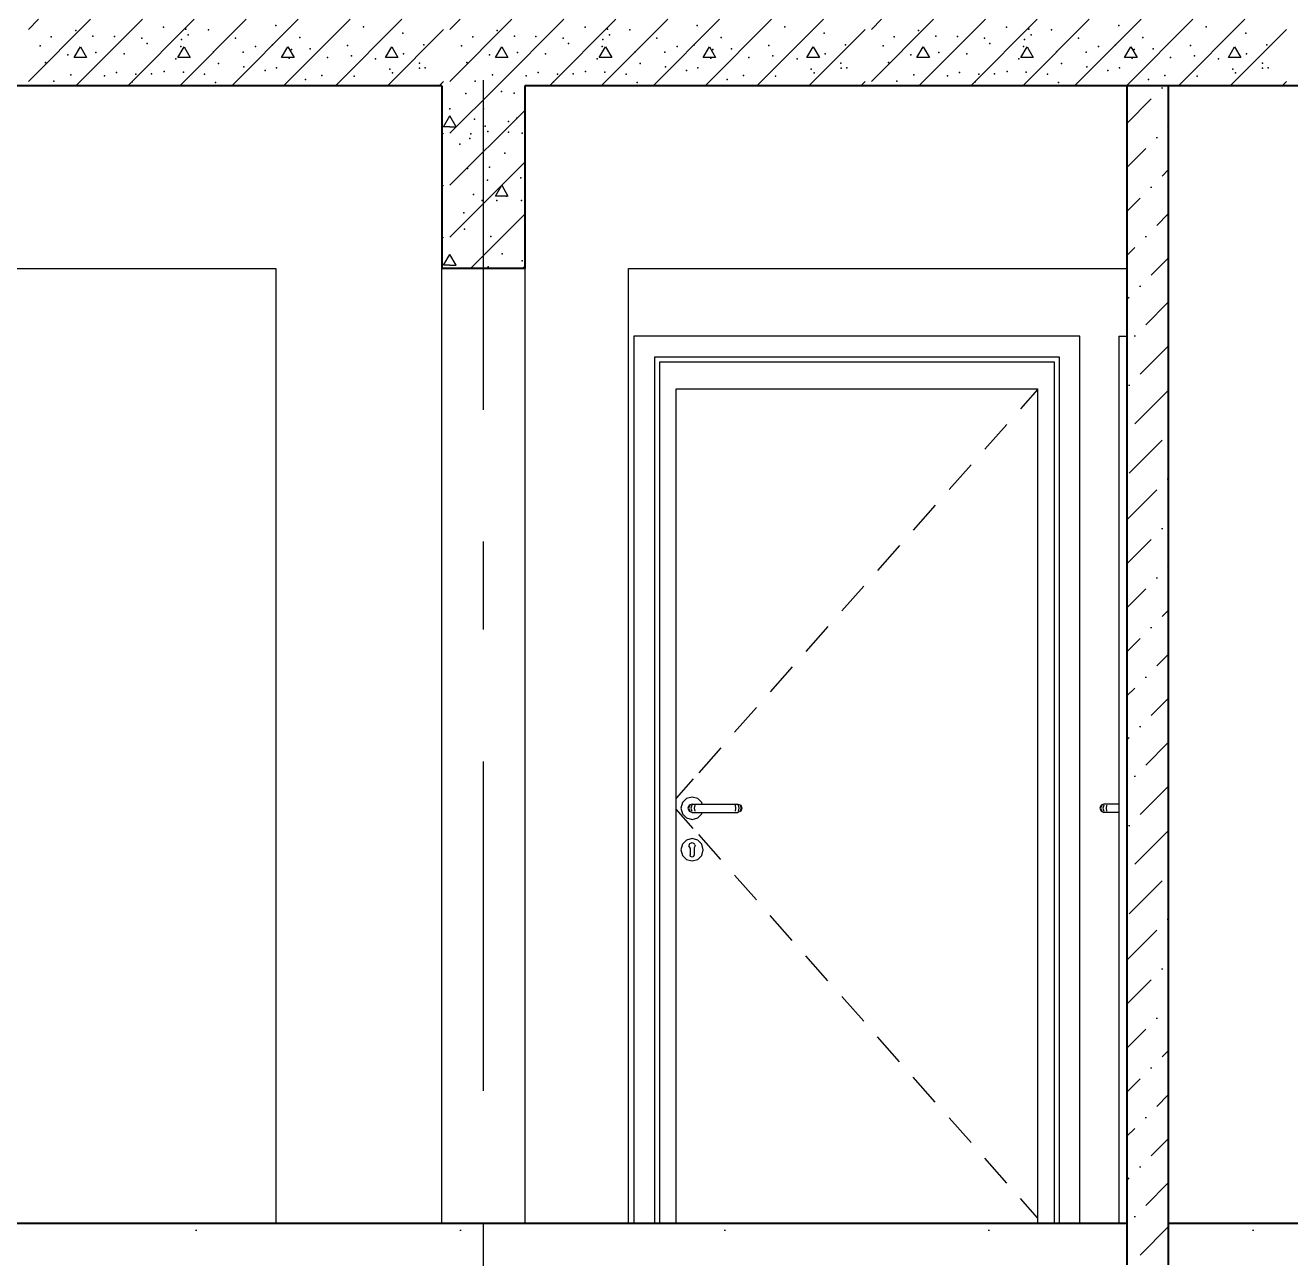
# Model space of a CAD drawing. Header units: millimetres. Extents: x 18162 to 7085488, y 72188 to 247925.
# Drawn here: x 4262510 to 4265555, y 134670 to 137638 of the extents above; entities that cross this region are included whole.
import ezdxf
from ezdxf.enums import TextEntityAlignment as Align

# ---------------------------------------------------------------- set-up
doc = ezdxf.new("R2010")
doc.units = ezdxf.units.MM
doc.header["$MEASUREMENT"] = 0
doc.linetypes.add('Double Dashed', pattern=[1093.611073, 529.166651, -211.666656, 141.111112, -211.666656])
for name, color, linetype in [('Archicad Doors', 7, 'Continuous'), ('Structural - Bearing', 7, 'Continuous'), ('Structural - Grid', 7, 'Continuous')]:
    doc.layers.add(name, color=color, linetype=linetype)
doc.styles.add('GENERATED_STYLE_3', font='', dxfattribs={"width": 0.8})
doc.styles.get('GENERATED_STYLE_3').set_extended_font_data('ISOCPEUR MON')
doc.dimstyles.new('GENERATED_STYLE__12', dxfattribs={"dimtxt": 330.000007, "dimasz": 171, "dimexe": 0.18, "dimexo": 150, "dimgap": 0, "dimtad": 1, "dimdec": 0, "dimzin": 0, "dimdsep": 46, "dimtxsty": 'GENERATED_STYLE_3', "dimblk": 'ARROWHEAD_2', "dimblk1": 'ARROWHEAD_2', "dimblk2": 'ARROWHEAD_2', "dimcen": 0.09, "dimclrd": 13, "dimclre": 13, "dimclrt": 13, "dimadec": 0, "dimazin": 0, "dimtfac": 1, "dimtdec": 4, "dimtmove": 0, "dimatfit": 3, "dimfxl": 1, "dimtolj": 1, "dimtzin": 0, "dimarcsym": 0})
pattern_1 = [(0, (4294986.6, 104752.7), (0, 1169.134), [73.125, -601.875]), (0, (4295324.1, 105337.3), (0, 1169.134), [73.125, -601.875]), (60, (4294986.6, 104752.7), (-1012.5, 584.567), [73.125, -601.875]), (60, (4295661.6, 104752.7), (-1012.5, 584.567), [73.125, -601.875]), (120, (4295059.7, 104752.7), (1012.5, 584.567), [73.125, -601.875]), (120, (4295734.7, 104752.7), (1012.5, 584.567), [73.125, -601.875]), (0, (4294986.58, 104865.2), (0, 225), [0, -225, 0, -337.5]), (45, (4295099.08, 104865.2), (-159.099, 159.099), [0, -168.75, 0, -281.25])]

# ---------------------------------------------------------------- blocks, each defined once
blk = doc.blocks.new('*X1400', base_point=(4294986.6, 104752.7))
at = {"layer": 'Structural - Bearing', "color": 7, "linetype": 'Continuous', "lineweight": 9}
for p, q in [((4262517.7, 137628.2), (4262542.2, 137652.7)), ((4262517.7, 137503.2), (4262667.2, 137652.7)), ((4262632.2, 137492.7), (4262792.2, 137652.7)), ((4262757.2, 137492.7), (4262917.2, 137652.7)), ((4262882.2, 137492.7), (4263042.2, 137652.7)), ((4263007.2, 137492.7), (4263167.2, 137652.7)), ((4263132.2, 137492.7), (4263292.2, 137652.7)), ((4263257.2, 137492.7), (4263417.2, 137652.7)), ((4263532.8, 137628.2), (4263557.3, 137652.7)), ((4263532.8, 137503.2), (4263682.3, 137652.7)), ((4263647.3, 137492.7), (4263807.3, 137652.7)), ((4263772.3, 137492.7), (4263932.3, 137652.7)), ((4263897.3, 137492.7), (4264057.3, 137652.7)), ((4264022.3, 137492.7), (4264182.3, 137652.7)), ((4264147.3, 137492.7), (4264307.3, 137652.7)), ((4264272.3, 137492.7), (4264432.3, 137652.7)), ((4264547.9, 137628.2), (4264572.4, 137652.7)), ((4264547.9, 137503.2), (4264697.4, 137652.7)), ((4264662.4, 137492.7), (4264822.4, 137652.7)), ((4264787.4, 137492.7), (4264947.4, 137652.7)), ((4264912.4, 137492.7), (4265072.4, 137652.7)), ((4265037.4, 137492.7), (4265197.4, 137652.7)), ((4265162.4, 137492.7), (4265322.4, 137652.7)), ((4265287.4, 137492.7), (4265447.4, 137652.7)), ((4263382.2, 137492.7), (4263517.7, 137628.2)), ((4264397.3, 137492.7), (4264532.8, 137628.2)), ((4265412.4, 137492.7), (4265547.9, 137628.2)), ((4262627.5, 137560.6), (4262642.7, 137586.6)), ((4262657.6, 137560.5), (4262627.5, 137560.6)), ((4262642.7, 137586.6), (4262657.6, 137560.5)), ((4262877.5, 137560.6), (4262892.7, 137586.6)), ((4262907.6, 137560.5), (4262877.5, 137560.6)), ((4262892.7, 137586.6), (4262907.6, 137560.5)), ((4263127.5, 137560.6), (4263142.7, 137586.6)), ((4263157.6, 137560.5), (4263127.5, 137560.6)), ((4263142.7, 137586.6), (4263157.6, 137560.5)), ((4263377.5, 137560.6), (4263392.7, 137586.6)), ((4263407.6, 137560.5), (4263377.5, 137560.6)), ((4263392.7, 137586.6), (4263407.6, 137560.5)), ((4263642.7, 137560.6), (4263657.8, 137586.6)), ((4263672.7, 137560.5), (4263642.7, 137560.6)), ((4263657.8, 137586.6), (4263672.7, 137560.5)), ((4263892.7, 137560.6), (4263907.8, 137586.6)), ((4263922.7, 137560.5), (4263892.7, 137560.6)), ((4263907.8, 137586.6), (4263922.7, 137560.5)), ((4264142.7, 137560.6), (4264157.8, 137586.6)), ((4264172.7, 137560.5), (4264142.7, 137560.6)), ((4264157.8, 137586.6), (4264172.7, 137560.5)), ((4264392.7, 137560.6), (4264407.8, 137586.6)), ((4264422.7, 137560.5), (4264392.7, 137560.6)), ((4264407.8, 137586.6), (4264422.7, 137560.5)), ((4264657.8, 137560.6), (4264672.9, 137586.6)), ((4264687.8, 137560.5), (4264657.8, 137560.6)), ((4264672.9, 137586.6), (4264687.8, 137560.5)), ((4264907.8, 137560.6), (4264922.9, 137586.6)), ((4264937.8, 137560.5), (4264907.8, 137560.6)), ((4264922.9, 137586.6), (4264937.8, 137560.5)), ((4265157.8, 137560.6), (4265172.9, 137586.6)), ((4265187.8, 137560.5), (4265157.8, 137560.6)), ((4265172.9, 137586.6), (4265187.8, 137560.5)), ((4265407.8, 137560.6), (4265422.9, 137586.6)), ((4265437.8, 137560.5), (4265407.8, 137560.6)), ((4265422.9, 137586.6), (4265437.8, 137560.5)), ((4263507.2, 137492.7), (4263517.7, 137503.2)), ((4264522.3, 137492.7), (4264532.8, 137503.2)), ((4265537.4, 137492.7), (4265547.9, 137503.2))]:
    blk.add_line(p, q, dxfattribs=at)
for p in [(4262631.6, 137625.9), (4262843.2, 137634), (4262897.1, 137628.8), (4262951.2, 137627.2), (4263113.5, 137638), (4263324.4, 137634.9), (4263646.7, 137625.9), (4263858.3, 137634), (4263912.2, 137628.8), (4263966.3, 137627.2), (4264128.6, 137638), (4264339.5, 137634.9), (4264661.8, 137625.9), (4264873.4, 137634), (4264927.4, 137628.8), (4264981.5, 137627.2), (4265143.7, 137638), (4265354.6, 137634.9), (4262572.8, 137610.4), (4262673.1, 137611.8), (4262724.8, 137611.4), (4262790.5, 137607.5), (4262803.4, 137594.1), (4262886.3, 137604), (4262902.2, 137615.2), (4263016.1, 137607.1), (4263105.9, 137591.5), (4263171.4, 137608.8), (4263419.4, 137619.5), (4263470.3, 137591.5), (4263587.9, 137610.4), (4263688.2, 137611.8), (4263739.9, 137611.4), (4263805.6, 137607.5), (4263818.5, 137594.1), (4263901.4, 137604), (4263917.3, 137615.2), (4264031.2, 137607.1), (4264121, 137591.5), (4264186.5, 137608.8), (4264434.6, 137619.5), (4264485.5, 137591.5), (4264603, 137610.4), (4264703.3, 137611.8), (4264755, 137611.4), (4264820.7, 137607.5), (4264833.6, 137594.1), (4264916.6, 137604), (4264932.4, 137615.2), (4265046.4, 137607.1), (4265136.2, 137591.5), (4265201.6, 137608.8), (4265449.7, 137619.5), (4265500.6, 137591.5), (4262545.7, 137588.9), (4262612.7, 137567), (4262680.3, 137572.8), (4262747.9, 137569.6), (4262884.4, 137587.6), (4262963.6, 137574.1), (4263035.1, 137573.4), (4263064.7, 137587.6), (4263151, 137579.9), (4263196.1, 137581.8), (4263237.7, 137560.6), (4263286, 137589.5), (4263295.7, 137564.9), (4263421.4, 137569.6), (4263560.8, 137588.9), (4263627.8, 137567), (4263695.4, 137572.8), (4263763, 137569.6), (4263899.5, 137587.6), (4263978.7, 137574.1), (4264050.2, 137573.4), (4264079.8, 137587.6), (4264166.1, 137579.9), (4264211.2, 137581.8), (4264252.9, 137560.6), (4264301.2, 137589.5), (4264310.8, 137564.9), (4264436.5, 137569.6), (4264576, 137588.9), (4264642.9, 137567), (4264710.5, 137572.8), (4264778.1, 137569.6), (4264914.7, 137587.6), (4264993.8, 137574.1), (4265065.3, 137573.4), (4265094.9, 137587.6), (4265181.2, 137579.9), (4265226.4, 137581.8), (4265268, 137560.6), (4265316.3, 137589.5), (4265325.9, 137564.9), (4265451.6, 137569.6), (4262558.7, 137548.4), (4262872.4, 137557.7), (4262975.8, 137546.4), (4263036.8, 137538.3), (4263087.5, 137529.4), (4263115.1, 137535.5), (4263145.8, 137559.3), (4263354, 137557.5), (4263387.9, 137532.9), (4263459.6, 137546.9), (4263459.8, 137535.1), (4263473.5, 137536.1), (4263573.8, 137548.4), (4263887.5, 137557.7), (4263991, 137546.4), (4264051.9, 137538.3), (4264102.6, 137529.4), (4264130.2, 137535.5), (4264160.9, 137559.3), (4264369.1, 137557.5), (4264403, 137532.9), (4264474.7, 137546.9), (4264474.9, 137535.1), (4264488.7, 137536.1), (4264589, 137548.4), (4264902.7, 137557.7), (4265006.1, 137546.4), (4265067, 137538.3), (4265117.7, 137529.4), (4265145.4, 137535.5), (4265176.1, 137559.3), (4265384.3, 137557.5), (4265418.1, 137532.9), (4265489.9, 137546.9), (4265490, 137535.1), (4265503.8, 137536.1), (4262578.8, 137503.6), (4262620.2, 137519.1), (4262701.1, 137516.4), (4262729.9, 137524.5), (4262767.3, 137502.1), (4262776.6, 137520.6), (4262814.4, 137521.6), (4262844.5, 137527.1), (4262890.8, 137525.8), (4262941.9, 137520.3), (4262968.5, 137500.8), (4263185.3, 137507.4), (4263224.7, 137517.5), (4263302, 137516), (4263394.7, 137523.7), (4263593.9, 137503.6), (4263635.3, 137519.1), (4263716.2, 137516.4), (4263745, 137524.5), (4263782.4, 137502.1), (4263791.7, 137520.6), (4263829.6, 137521.6), (4263859.6, 137527.1), (4263906, 137525.8), (4263957, 137520.3), (4263983.6, 137500.8), (4264200.4, 137507.4), (4264239.9, 137517.5), (4264317.1, 137516), (4264409.8, 137523.7), (4264609, 137503.6), (4264650.5, 137519.1), (4264731.4, 137516.4), (4264760.1, 137524.5), (4264797.6, 137502.1), (4264806.8, 137520.6), (4264844.7, 137521.6), (4264874.7, 137527.1), (4264921.1, 137525.8), (4264972.2, 137520.3), (4264998.8, 137500.8), (4265215.6, 137507.4), (4265255, 137517.5), (4265332.2, 137516), (4265425, 137523.7)]:
    blk.add_point(p, dxfattribs=at)
blk = doc.blocks.new('*X1464', base_point=(4294986.6, 104752.7))
at = {"layer": 'Structural - Bearing', "color": 7, "linetype": 'Continuous', "lineweight": 9}
for p, q in [((4263532.8, 137378.2), (4263647.3, 137492.7)), ((4263517.7, 137393.9), (4263532.8, 137419.9)), ((4263532.8, 137253.2), (4263713.1, 137433.5)), ((4263547.9, 137393.9), (4263532.8, 137419.9)), ((4263513.1, 137373.6), (4263517.7, 137378.2)), ((4263532.8, 137393.9), (4263517.7, 137393.9)), ((4263532.8, 137393.9), (4263547.9, 137393.9)), ((4263532.8, 137128.2), (4263713.1, 137308.5)), ((4263513.1, 137248.6), (4263517.7, 137253.2)), ((4263642.7, 137227.2), (4263657.8, 137253.2)), ((4263672.7, 137227.2), (4263642.7, 137227.2)), ((4263657.8, 137253.2), (4263672.7, 137227.2)), ((4263582.3, 137052.7), (4263713.1, 137183.5)), ((4263513.1, 137123.6), (4263517.7, 137128.2)), ((4263517.7, 137060.6), (4263532.8, 137086.6)), ((4263547.9, 137060.6), (4263532.8, 137086.6)), ((4263532.8, 137060.6), (4263517.7, 137060.6)), ((4263532.8, 137060.6), (4263547.9, 137060.6)), ((4263707.3, 137052.7), (4263713.1, 137058.5))]:
    blk.add_line(p, q, dxfattribs=at)
for p in [(4263571.3, 137474.2), (4263657.3, 137478.9), (4263687.9, 137475.2), (4263532.8, 137436.9), (4263591.7, 137412.5), (4263613.6, 137436.9), (4263694.1, 137414.5), (4263617.5, 137395.7), (4263623.9, 137382.9), (4263673.8, 137406.9), (4263673.8, 137381.3), (4263706.7, 137378.4), (4263557, 137352), (4263580.9, 137365.3), (4263583.1, 137376.9), (4263665, 137330.5), (4263575.4, 137293.4), (4263627.8, 137296.6), (4263623.3, 137265.6), (4263703.8, 137270.8), (4263589.3, 137230.7), (4263669, 137227), (4263610.6, 137216.4), (4263645.8, 137216.7), (4263705.2, 137216.2), (4263566.1, 137186.8), (4263568, 137147.4), (4263631, 137129.6), (4263658.8, 137087.9), (4263624.8, 137057), (4263707.2, 137070.9)]:
    blk.add_point(p, dxfattribs=at)
blk = doc.blocks.new('Standard grid marker[365]_3', base_point=(4263613.1, 164752.7))
at = {"layer": 'Structural - Grid', "color": 13, "linetype": 'Double Dashed', "lineweight": 13, "ltscale": 1.5}
blk.add_line((4263613.1, 163752.7), (4263613.1, 97752.7), dxfattribs=at)
at = {"layer": 'Structural - Grid', "color": 13, "lineweight": 13, "style": 'GENERATED_STYLE_3'}
blk.add_attdef('AC_MarkerText_1', text='', height=375, rotation=360, dxfattribs=at).set_placement((4263613.1, 96490.2), align=Align.TOP_CENTER)
blk = doc.blocks.new('*D1668', base_point=(4294986.6, 104752.7))
at = {"color": 12, "linetype": 'Continuous', "lineweight": 35}
for p, q in [((4268368, 134817.7), (4268593, 134687.8)), ((4268368, 134557.7), (4268593, 134427.8))]:
    blk.add_line(p, q, dxfattribs=at)
at = {"color": 13, "linetype": 'Continuous', "lineweight": 13}
for p, q in [((4268649.2, 134752.7), (4268311.7, 134752.7)), ((4268480.5, 134492.7), (4268480.5, 134752.7)), ((4268649.2, 134492.7), (4268311.7, 134492.7))]:
    blk.add_line(p, q, dxfattribs=at)
blk = doc.blocks.new('ARROWHEAD_2')
at = {"color": 0, "linetype": 'Continuous', "lineweight": 0}
for p, q in [((-0.378, -0.655), (0.378, 0.655)), ((0, 0), (-1, 0))]:
    blk.add_line(p, q, dxfattribs=at)
blk = doc.blocks.new('*D1669', base_point=(4294986.6, 104752.7))
at = {"color": 12, "linetype": 'Continuous', "lineweight": 35}
for p, q in [((4268368, 137557.7), (4268593, 137427.8)), ((4268368, 134817.7), (4268593, 134687.8))]:
    blk.add_line(p, q, dxfattribs=at)
at = {"color": 13, "linetype": 'Continuous', "lineweight": 13}
for p, q in [((4268649.2, 137492.7), (4268311.7, 137492.7)), ((4268480.5, 134752.7), (4268480.5, 137492.7)), ((4268649.2, 134752.7), (4268311.7, 134752.7))]:
    blk.add_line(p, q, dxfattribs=at)
at = {"color": 13, "lineweight": 13, "char_height": 330, "attachment_point": 7, "rotation": 90, "style": 'GENERATED_STYLE_3'}
for s, insert in [('\\A1;{\\pql;\\fISOCPEUR MON|b0|i0|c0|p0;\\W0.800000;260}', (4268510.3, 136874.4)), ('\\A1;{\\pql;\\fISOCPEUR MON|b0|i0|c0|p0;\\W0.800000;2,740}', (4268576.1, 135417.9))]:
    blk.add_mtext(s, dxfattribs=dict(at, insert=insert))
blk = doc.blocks.new('*D1670', base_point=(4294986.6, 104752.7))
at = {"color": 12, "linetype": 'Continuous', "lineweight": 35}
for p, q in [((4268368, 137817.7), (4268593, 137687.8)), ((4268368, 137557.7), (4268593, 137427.8))]:
    blk.add_line(p, q, dxfattribs=at)
at = {"color": 13, "linetype": 'Continuous', "lineweight": 13}
for p, q in [((4268649.2, 137752.7), (4268311.7, 137752.7)), ((4268480.5, 137492.7), (4268480.5, 137752.7)), ((4268649.2, 137492.7), (4268311.7, 137492.7))]:
    blk.add_line(p, q, dxfattribs=at)
blk = doc.blocks.new('*D1715', base_point=(4294986.6, 104752.7))
at = {"color": 12, "linetype": 'Continuous', "lineweight": 35}
for p, q in [((4271333.2, 134117.7), (4271558.2, 133987.8)), ((4271333.2, 131817.7), (4271558.2, 131687.8))]:
    blk.add_line(p, q, dxfattribs=at)
at = {"color": 13, "linetype": 'Continuous', "lineweight": 13}
for p, q in [((4271614.4, 134052.7), (4270763.1, 134052.7)), ((4271445.7, 131752.7), (4271445.7, 134052.7)), ((4271614.4, 131752.7), (4271276.9, 131752.7))]:
    blk.add_line(p, q, dxfattribs=at)
at = {"color": 13, "lineweight": 13, "char_height": 330, "attachment_point": 7, "rotation": 90, "style": 'GENERATED_STYLE_3'}
for s, insert in [('\\A1;{\\pql;\\fISOCPEUR MON|b0|i0|c0|p0;\\W0.800000;440}', (4271096, 133969.7)), ('\\A1;{\\pql;\\fISOCPEUR MON|b0|i0|c0|p0;\\W0.800000;2,300}', (4271541.3, 132764.4)), ('\\A1;{\\pql;\\fISOCPEUR MON|b0|i0|c0|p0;\\W0.800000;260}', (4271475.5, 131817.7))]:
    blk.add_mtext(s, dxfattribs=dict(at, insert=insert))
blk = doc.blocks.new('*D1717', base_point=(4294986.6, 104752.7))
at = {"color": 12, "linetype": 'Continuous', "lineweight": 35}
for p, q in [((4271333.2, 134817.7), (4271558.2, 134687.8)), ((4271333.2, 134557.7), (4271558.2, 134427.8))]:
    blk.add_line(p, q, dxfattribs=at)
at = {"color": 13, "linetype": 'Continuous', "lineweight": 13}
for p, q in [((4271614.4, 134752.7), (4271276.9, 134752.7)), ((4271445.7, 134492.7), (4271445.7, 134752.7)), ((4271614.4, 134492.7), (4271276.9, 134492.7))]:
    blk.add_line(p, q, dxfattribs=at)
blk = doc.blocks.new('*D1718', base_point=(4294986.6, 104752.7))
at = {"color": 12, "linetype": 'Continuous', "lineweight": 35}
for p, q in [((4271333.2, 137117.7), (4271558.2, 136987.8)), ((4271333.2, 134817.7), (4271558.2, 134687.8))]:
    blk.add_line(p, q, dxfattribs=at)
at = {"color": 13, "linetype": 'Continuous', "lineweight": 13}
for p, q in [((4271614.4, 137052.7), (4270763.1, 137052.7)), ((4271445.7, 134752.7), (4271445.7, 137052.7)), ((4271614.4, 134752.7), (4271276.9, 134752.7))]:
    blk.add_line(p, q, dxfattribs=at)
at = {"color": 13, "lineweight": 13, "char_height": 330, "attachment_point": 7, "rotation": 90, "style": 'GENERATED_STYLE_3'}
for s, insert in [('\\A1;{\\pql;\\fISOCPEUR MON|b0|i0|c0|p0;\\W0.800000;440}', (4271096, 136969.7)), ('\\A1;{\\pql;\\fISOCPEUR MON|b0|i0|c0|p0;\\W0.800000;2,300}', (4271541.3, 135764.4)), ('\\A1;{\\pql;\\fISOCPEUR MON|b0|i0|c0|p0;\\W0.800000;260}', (4271475.5, 134817.7))]:
    blk.add_mtext(s, dxfattribs=dict(at, insert=insert))
blk = doc.blocks.new('*D1719', base_point=(4294986.6, 104752.7))
at = {"color": 12, "linetype": 'Continuous', "lineweight": 35}
for p, q in [((4271333.2, 137557.7), (4271558.2, 137427.8)), ((4271333.2, 137117.7), (4271558.2, 136987.8))]:
    blk.add_line(p, q, dxfattribs=at)
at = {"color": 13, "linetype": 'Continuous', "lineweight": 13}
for p, q in [((4271614.4, 137492.7), (4271276.9, 137492.7)), ((4271445.7, 137052.7), (4271445.7, 137492.7)), ((4271614.4, 137052.7), (4270763.1, 137052.7))]:
    blk.add_line(p, q, dxfattribs=at)
blk = doc.blocks.new('*D1720', base_point=(4294986.6, 104752.7))
at = {"color": 12, "linetype": 'Continuous', "lineweight": 35}
for p, q in [((4271333.2, 137817.7), (4271558.2, 137687.8)), ((4271333.2, 137557.7), (4271558.2, 137427.8))]:
    blk.add_line(p, q, dxfattribs=at)
at = {"color": 13, "linetype": 'Continuous', "lineweight": 13}
for p, q in [((4271614.4, 137752.7), (4271276.9, 137752.7)), ((4271445.7, 137492.7), (4271445.7, 137752.7)), ((4271614.4, 137492.7), (4271276.9, 137492.7))]:
    blk.add_line(p, q, dxfattribs=at)

msp = doc.modelspace()

# ---------------------------------------------------------------- hatches: boundary and pattern name
at = {"layer": 'Structural - Bearing', "linetype": 'Continuous', "lineweight": 9}
h = msp.add_hatch(dxfattribs=at)
h.set_pattern_fill('Dot___Dashed_0003', style=0, pattern_type=2)
h.set_pattern_definition([(45, (4294986.58, 104752.7), (-106.066, 106.066), [112.5, -37.5, 0, -37.5]), (45, (4294999.84, 104872.03), (-106.066, 106.066), [112.5, -37.5, 0, -37.5])])
h.paths.add_polyline_path([(4265263.1, 137492.7), (4265163.1, 137492.7), (4265163.1, 134652.7), (4265263.1, 134652.7)])
h = msp.add_hatch(dxfattribs=at)
h.set_pattern_fill('Lightweight_Concrete_0003', style=0, pattern_type=2)
h.set_pattern_definition(pattern_1)
h.paths.add_polyline_path([(4259913.1, 134752.7), (4259913.1, 134652.7), (4265163.1, 134652.7), (4265163.1, 134752.7)])
h = msp.add_hatch(dxfattribs=at)
h.set_pattern_fill('Lightweight_Concrete_0003', style=0, pattern_type=2)
h.set_pattern_definition(pattern_1)
h.paths.add_polyline_path([(4265263.1, 134752.7), (4265263.1, 134652.7), (4267513.1, 134652.7), (4267513.1, 134752.7)])

# ---------------------------------------------------------------- linework, layer by layer
at = {"layer": 'Archicad Doors', "color": 7, "linetype": 'Continuous', "lineweight": 9}
for p, q in [((4260413.3, 137052.7), (4263113.3, 137052.7)), ((4263113.3, 137052.7), (4263113.3, 134752.7)), ((4263513.1, 134752.7), (4263513.1, 137052.7)), ((4263713.1, 137052.7), (4263713.1, 134752.7)), ((4263963.1, 134752.7), (4263963.1, 137052.7)), ((4263963.1, 137052.7), (4265163.1, 137052.7)), ((4263976.1, 136889.7), (4263976.1, 134752.7)), ((4265050.1, 136889.7), (4263976.1, 136889.7)), ((4265050.1, 134752.7), (4265050.1, 136889.7)), ((4265144.1, 136889.7), (4265144.1, 134752.7)), ((4265144.1, 136889.7), (4265163.1, 136889.7)), ((4264026.1, 134752.7), (4264026.1, 136839.7)), ((4264026.1, 136839.7), (4265000.1, 136839.7)), ((4265000.1, 136839.7), (4265000.1, 134752.7)), ((4264038.1, 134752.7), (4264038.1, 136827.7)), ((4264038.1, 136827.7), (4264988.1, 136827.7)), ((4264988.1, 136827.7), (4264988.1, 134752.7)), ((4264078.1, 134752.7), (4264078.1, 136762.7)), ((4264078.1, 136762.7), (4264948.1, 136762.7)), ((4264948.1, 136761.1), (4264907.1, 136714.8)), ((4264948.1, 136762.7), (4264948.1, 134752.7)), ((4264874, 136677.3), (4264821, 136617.4)), ((4264787.9, 136579.9), (4264734.9, 136520)), ((4264701.7, 136482.5), (4264648.8, 136422.6)), ((4264615.6, 136385.2), (4264562.6, 136325.2)), ((4264529.5, 136287.8), (4264476.5, 136227.8)), ((4264443.4, 136190.4), (4264390.4, 136130.5)), ((4264357.3, 136093), (4264304.3, 136033.1)), ((4264271.2, 135995.6), (4264218.2, 135935.7)), ((4264185.1, 135898.2), (4264132.1, 135838.3)), ((4264119.1, 135823.6), (4264078.1, 135777.3)), ((4264092.7, 135766.2), (4264089.1, 135752.7)), ((4264102.6, 135776.1), (4264092.7, 135766.2)), ((4264116.1, 135779.7), (4264102.6, 135776.1)), ((4264129.6, 135776.1), (4264116.1, 135779.7)), ((4264139.5, 135766.2), (4264129.6, 135776.1)), ((4264140.4, 135762.7), (4264139.5, 135766.2)), ((4264119.1, 135703.8), (4264078.1, 135750.1)), ((4264089.1, 135752.7), (4264092.7, 135739.2)), ((4264092.7, 135739.2), (4264102.6, 135729.3)), ((4264109, 135759.8), (4264106.1, 135752.7)), ((4264106.1, 135752.7), (4264109, 135745.6)), ((4264110.6, 135759.8), (4264107.8, 135752.7)), ((4264107.8, 135752.7), (4264110.6, 135745.6)), ((4264116.1, 135762.7), (4264109, 135759.8)), ((4264109, 135745.6), (4264116.1, 135742.7)), ((4264115.4, 135759.8), (4264113.3, 135752.7)), ((4264113.3, 135752.7), (4264115.4, 135745.6)), ((4264116.1, 135762.7), (4264117.2, 135762.7)), ((4264116.1, 135742.7), (4264117.2, 135742.7)), ((4264117.2, 135762.7), (4264120.5, 135762.7)), ((4264117.2, 135742.7), (4264120.5, 135742.7)), ((4264120.5, 135762.7), (4264125.4, 135762.7)), ((4264120.5, 135742.7), (4264125.4, 135742.7)), ((4264122.6, 135759.8), (4264121.5, 135752.7)), ((4264121.5, 135752.7), (4264122.6, 135745.6)), ((4264125.4, 135762.7), (4264131.1, 135762.7)), ((4264125.4, 135742.7), (4264131.1, 135742.7)), ((4264129.6, 135729.3), (4264139.5, 135739.2)), ((4264131.1, 135762.7), (4264211.1, 135762.7)), ((4264131.1, 135742.7), (4264211.1, 135742.7)), ((4264139.5, 135739.2), (4264140.4, 135742.7)), ((4264211.1, 135762.7), (4264216.8, 135762.7)), ((4264211.1, 135742.7), (4264216.8, 135742.7)), ((4264216.8, 135762.7), (4264221.7, 135762.7)), ((4264216.8, 135742.7), (4264221.7, 135742.7)), ((4264219.6, 135759.8), (4264220.7, 135752.7)), ((4264220.7, 135752.7), (4264219.6, 135745.6)), ((4264221.7, 135762.7), (4264225, 135762.7)), ((4264221.7, 135742.7), (4264225, 135742.7)), ((4264225, 135762.7), (4264226.1, 135762.7)), ((4264225, 135742.7), (4264226.1, 135742.7)), ((4264226.1, 135762.7), (4264233.2, 135759.8)), ((4264233.2, 135745.6), (4264226.1, 135742.7)), ((4264226.8, 135759.8), (4264228.9, 135752.7)), ((4264228.9, 135752.7), (4264226.8, 135745.6)), ((4264231.6, 135759.8), (4264234.4, 135752.7)), ((4264234.4, 135752.7), (4264231.6, 135745.6)), ((4264233.2, 135759.8), (4264236.1, 135752.7)), ((4264236.1, 135752.7), (4264233.2, 135745.6)), ((4265101, 135759.8), (4265098.1, 135752.7)), ((4265098.1, 135752.7), (4265101, 135745.6)), ((4265102.6, 135759.8), (4265099.8, 135752.7)), ((4265099.8, 135752.7), (4265102.6, 135745.6)), ((4265108.1, 135762.7), (4265101, 135759.8)), ((4265101, 135745.6), (4265108.1, 135742.7)), ((4265107.4, 135759.8), (4265105.3, 135752.7)), ((4265105.3, 135752.7), (4265107.4, 135745.6)), ((4265109.2, 135762.7), (4265108.1, 135762.7)), ((4265109.2, 135742.7), (4265108.1, 135742.7)), ((4265112.5, 135762.7), (4265109.2, 135762.7)), ((4265112.5, 135742.7), (4265109.2, 135742.7)), ((4265117.4, 135762.7), (4265112.5, 135762.7)), ((4265117.4, 135742.7), (4265112.5, 135742.7)), ((4265114.6, 135759.8), (4265113.5, 135752.7)), ((4265113.5, 135752.7), (4265114.6, 135745.6)), ((4265123.1, 135762.7), (4265117.4, 135762.7)), ((4265123.1, 135742.7), (4265117.4, 135742.7)), ((4265144.1, 135762.7), (4265123.1, 135762.7)), ((4265144.1, 135742.7), (4265123.1, 135742.7)), ((4264102.6, 135729.3), (4264116.1, 135725.7)), ((4264116.1, 135725.7), (4264129.6, 135729.3)), ((4264102.6, 135676.1), (4264092.7, 135666.2)), ((4264116.1, 135679.7), (4264102.6, 135676.1)), ((4264129.6, 135676.1), (4264116.1, 135679.7)), ((4264139.5, 135666.2), (4264129.6, 135676.1)), ((4264185.1, 135629.2), (4264132.1, 135689.1)), ((4264092.7, 135666.2), (4264089.1, 135652.7)), ((4264089.1, 135652.7), (4264092.7, 135639.2)), ((4264109.4, 135664.3), (4264108.6, 135662.4)), ((4264111.1, 135657.1), (4264108.6, 135662.4)), ((4264109.4, 135664.3), (4264110.7, 135667.8)), ((4264110.7, 135667.8), (4264116.1, 135670.1)), ((4264111.1, 135655.6), (4264111.1, 135657.1)), ((4264111.1, 135655.6), (4264111.1, 135652.7)), ((4264111.1, 135652.7), (4264111.1, 135649.8)), ((4264111.1, 135649.8), (4264111.1, 135644)), ((4264111.1, 135644), (4264111.1, 135640.2)), ((4264116.1, 135670.1), (4264121.5, 135667.8)), ((4264123.6, 135662.4), (4264121.1, 135657.1)), ((4264121.1, 135657.1), (4264121.1, 135655.6)), ((4264121.1, 135655.6), (4264121.1, 135652.7)), ((4264121.1, 135652.7), (4264121.1, 135649.8)), ((4264121.1, 135649.8), (4264121.1, 135644)), ((4264121.1, 135644), (4264121.1, 135640.2)), ((4264122.8, 135664.3), (4264121.5, 135667.8)), ((4264122.8, 135664.3), (4264123.6, 135662.4)), ((4264143.1, 135652.7), (4264139.5, 135666.2)), ((4264139.5, 135639.2), (4264143.1, 135652.7)), ((4264092.7, 135639.2), (4264102.6, 135629.3)), ((4264102.6, 135629.3), (4264116.1, 135625.7)), ((4264112.6, 135636.7), (4264111.1, 135640.2)), ((4264116.1, 135635.2), (4264112.6, 135636.7)), ((4264119.6, 135636.7), (4264116.1, 135635.2)), ((4264116.1, 135625.7), (4264129.6, 135629.3)), ((4264121.1, 135640.2), (4264119.6, 135636.7)), ((4264129.6, 135629.3), (4264139.5, 135639.2)), ((4264271.2, 135531.8), (4264218.2, 135591.7)), ((4264357.3, 135434.4), (4264304.3, 135494.3)), ((4264443.4, 135337), (4264390.4, 135397)), ((4264529.5, 135239.6), (4264476.5, 135299.6)), ((4264615.6, 135142.2), (4264562.6, 135202.2)), ((4264701.7, 135044.9), (4264648.8, 135104.8)), ((4264787.9, 134947.5), (4264734.9, 135007.4)), ((4264874, 134850.1), (4264821, 134910)), ((4264948.1, 134766.3), (4264907.1, 134812.6))]:
    msp.add_line(p, q, dxfattribs=at)
at = {"layer": 'Structural - Bearing', "color": 7, "linetype": 'Continuous', "lineweight": 25}
for p, q in [((4263513.1, 137492.7), (4259913.1, 137492.7)), ((4263513.1, 137492.7), (4263513.1, 137052.7)), ((4265163.1, 137492.7), (4263713.1, 137492.7)), ((4263713.1, 137492.7), (4263713.1, 137052.7)), ((4265163.1, 137492.7), (4265163.1, 134752.7)), ((4265263.1, 137492.7), (4265163.1, 137492.7)), ((4265263.1, 137492.7), (4265263.1, 134752.7)), ((4267513.1, 137492.7), (4265263.1, 137492.7)), ((4263713.1, 137052.7), (4263513.1, 137052.7)), ((4265163.1, 134752.7), (4259913.1, 134752.7)), ((4265163.1, 134752.7), (4265163.1, 134652.7)), ((4265263.1, 134752.7), (4265263.1, 134652.7)), ((4267513.1, 134752.7), (4265263.1, 134752.7))]:
    msp.add_line(p, q, dxfattribs=at)

# ---------------------------------------------------------------- block references
at = {"layer": 'Structural - Bearing', "lineweight": 0}
for name in ['*X1400', '*X1464']:
    msp.add_blockref(name, (4294986.6, 104752.7), dxfattribs=at)
at = {"layer": 'Structural - Grid', "color": 13, "linetype": 'Continuous', "lineweight": 13}
msp.add_blockref('Standard grid marker[365]_3', (4263613.1, 164752.7), dxfattribs=at)

# ---------------------------------------------------------------- dimensions: what is measured, and where the dimension line sits
at = {"color": 13, "linetype": 'Continuous', "lineweight": 13}
for base, p1, p2, picture, middle in [((4271445.7, 137752.7), (4259113.1, 137492.7), (4259113.1, 137752.7), '*D1720', (4271214.7, 138194.4)), ((4268480.5, 137752.7), (4259113.1, 137492.7), (4259113.1, 137752.7), '*D1670', (4268249.5, 137251.1)), ((4271445.7, 137052.7), (4259113.1, 134752.7), (4270613.1, 137052.7), '*D1718', (4271214.7, 136317.2)), ((4268480.5, 137492.7), (4259113.1, 134752.7), (4259113.1, 137492.7), '*D1669', (4268249.5, 135970.7)), ((4271445.7, 137492.7), (4270613.1, 137052.7), (4259113.1, 137492.7), '*D1719', (4270835.2, 137346.4)), ((4271445.7, 134752.7), (4259113.1, 134492.7), (4259113.1, 134752.7), '*D1717', (4271214.7, 135194.4)), ((4268480.5, 134752.7), (4259113.1, 134492.7), (4259113.1, 134752.7), '*D1668', (4268249.5, 134251.1)), ((4271445.7, 134052.7), (4259113.1, 131752.7), (4270613.1, 134052.7), '*D1715', (4271214.7, 133317.2))]:
    dim = msp.add_linear_dim(base=base, p1=p1, p2=p2, angle=90, dimstyle='GENERATED_STYLE__12', dxfattribs=at)
    dim.commit()
    dim.dimension.update_dxf_attribs({"geometry": picture, "text_midpoint": middle, "dimtype": 160, "text_rotation": 90})

doc.saveas('drawing.dxf')
